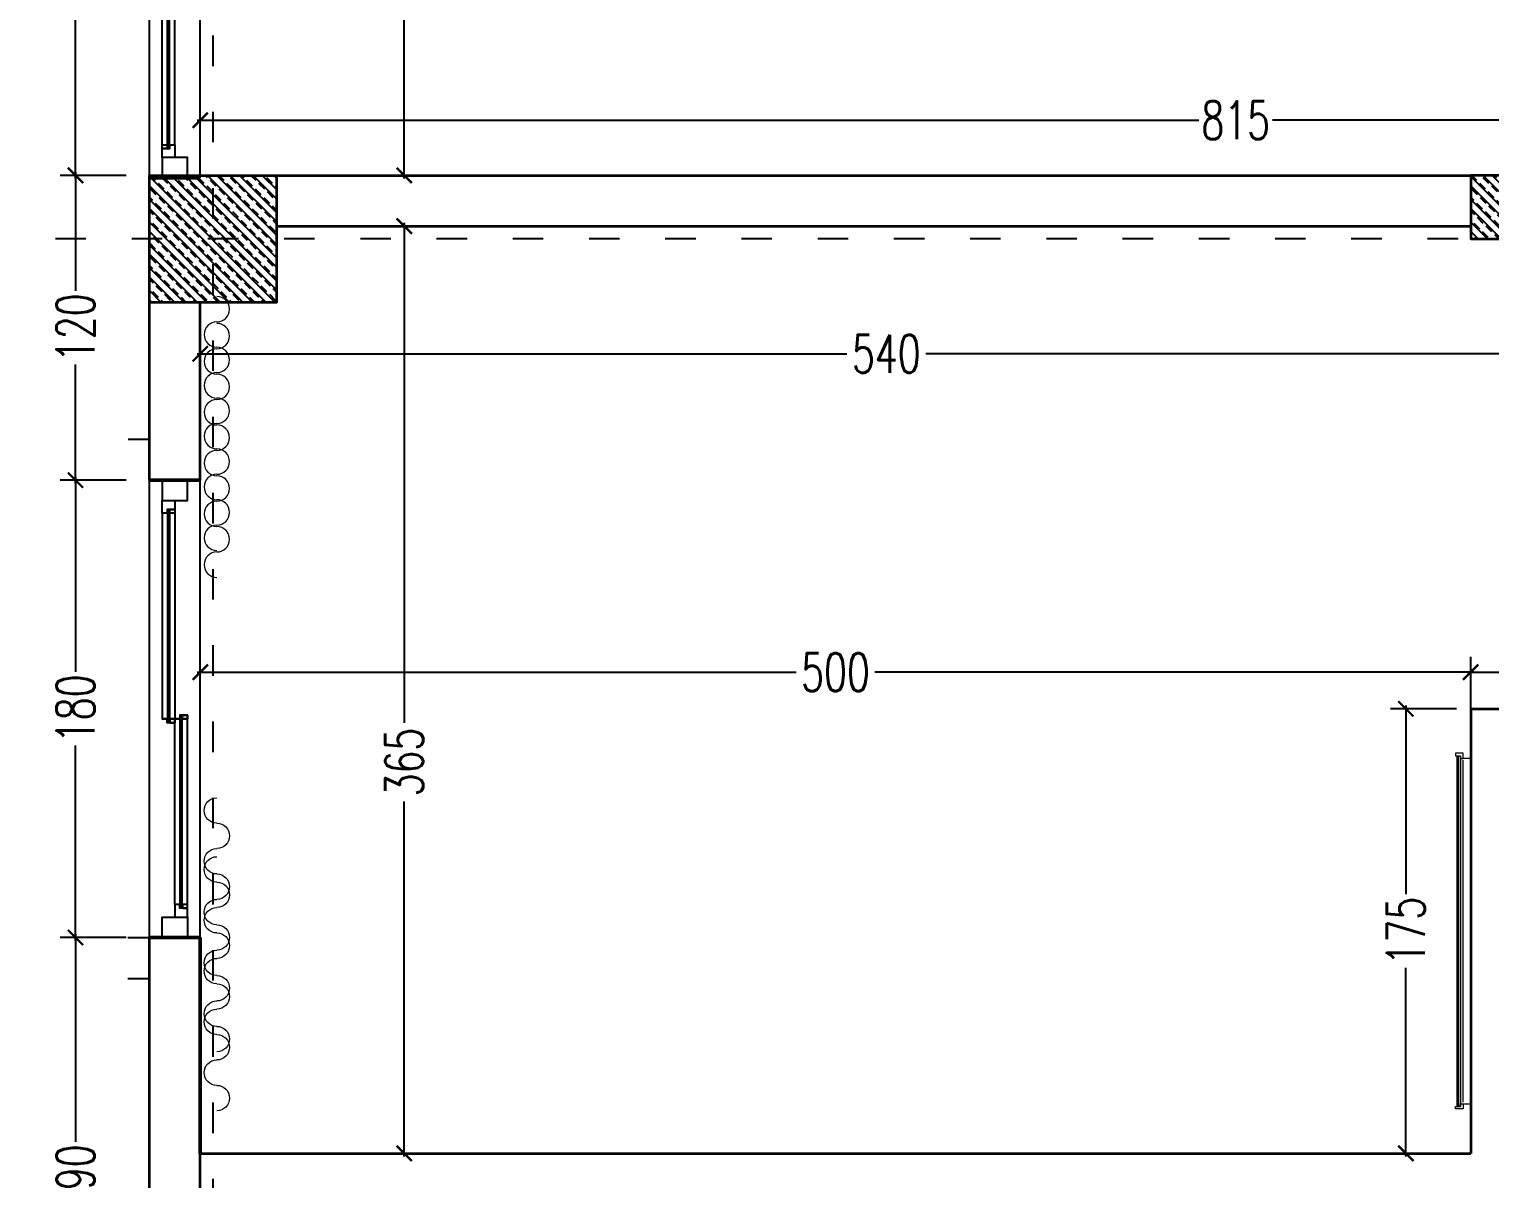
# Model space of a CAD drawing. Header units: centimetres. Extents: x -3207095 to 15275363, y -32656 to 4798027.
# Drawn here: x 690170 to 690744, y 4438324 to 4438776 of the extents above; entities that cross this region are included whole.
import ezdxf

# ---------------------------------------------------------------- set-up
doc = ezdxf.new("R2010")
doc.units = ezdxf.units.CM
doc.linetypes.add('ACAD_ISO03W100', pattern=[30, 12, -18])
doc.linetypes.add('DUZ', pattern=[500, 500])
doc.layers.get('0').update_dxf_attribs({"color": 1, "linetype": 'DUZ'})
for name, color, linetype in [('0 MC MAHAL', 94, 'Continuous'), ('AGAC', 116, 'Continuous'), ('DIM', 1, 'DUZ'), ('KOLTAR_F', 145, 'Continuous'), ('PEN', 161, 'Continuous'), ('söve', 26, 'DUZ')]:
    doc.layers.add(name, color=color, linetype=linetype)
for name, color, linetype, lineweight in [('cam', 143, 'Continuous', 20), ('DUV', 220, 'Continuous', 50), ('DUVAR', 7, 'Continuous', 35), ('FE_MOBTEF.2', 33, 'Continuous', 18), ('FE_PERDE', 205, 'Continuous', 15), ('gor25', 142, 'Continuous', 25), ('iç duvar', 7, 'Continuous', 50), ('KOLON_F', 3, 'Continuous', 35)]:
    doc.layers.add(name, color=color, linetype=linetype, lineweight=lineweight)
doc.styles.add('DIM', font='ROMANSTW.SHX', dxfattribs={"width": 0.7})
doc.dimstyles.new('1_100', dxfattribs={"dimtxt": 15, "dimasz": 6, "dimexe": 6, "dimexo": 0, "dimgap": 2, "dimtad": 0, "dimdec": 1, "dimzin": 11, "dimdsep": 46, "dimtxsty": 'DIM', "dimblk": 'ARCHTICK', "dimcen": 3, "dimdle": 1.25, "dimclrt": 2, "dimadec": 0, "dimazin": 0, "dimtfac": 1.25, "dimtdec": 1, "dimtix": 1, "dimtofl": 0, "dimtmove": 1, "dimatfit": 3, "dimldrblk": 'ARCHTICK', "dimfxl": 20, "dimfxlon": 1, "dimtolj": 1, "dimtzin": 0, "dimarcsym": 0})
pattern_1 = [(135, (5195369.399, 3778085.264), (-4.4901280605, -4.4901280605), []), (135, (5195369.399, 3778089.754), (-4.4901280605, -4.4901280605), [3.175, -1.5875])]
pattern_2 = [(135, (5195889.399, 3778085.264), (-4.4901280605, -4.4901280605), []), (135, (5195889.399, 3778089.754), (-4.4901280605, -4.4901280605), [3.175, -1.5875])]

# ---------------------------------------------------------------- blocks, each defined once
blk = doc.blocks.new('GEN_BLOCK00601')
at = {"linetype": 'Continuous', "ltscale": 50}
for centre, start, end in [((50, 50), 0, 180), ((250, 50), 0, 180), ((450, 50), 0, 180), ((650, 50), 0, 180), ((850, 50), 0, 180), ((150, 50), 180, 0), ((350, 50), 180, 0), ((550, 50), 180, 0), ((750, 50), 180, 0), ((950, 50), 180, 0)]:
    blk.add_arc(centre, 50, start, end, dxfattribs=at)
for tag in ['Sfb', 'FLOOR']:
    blk.add_attdef(tag, (0, 0), '', height=1)
blk = doc.blocks.new('rgtkjıtdkfgölv')
at = {"layer": 'FE_MOBTEF.2'}
for p, q in [((104445.9076, 48877.9319), (104445.9076, 48877.9619)), ((104447.2679, 48877.9319), (104447.2679, 48877.9619)), ((104445.9079, 48877.9319), (104445.8879, 48877.9319)), ((104445.8879, 48877.9319), (104445.8879, 48877.9019)), ((104445.8879, 48877.9019), (104445.8979, 48877.9019)), ((104445.8979, 48877.9139), (104445.8979, 48877.9219)), ((104445.8979, 48877.9219), (104447.2779, 48877.9219)), ((104445.8979, 48877.9219), (104445.9079, 48877.9219)), ((104445.8979, 48877.9019), (104445.8979, 48877.9219)), ((104445.8979, 48877.9079), (104445.8979, 48877.9139)), ((104445.8979, 48877.9139), (104447.2779, 48877.9139)), ((104447.2779, 48877.9139), (104445.8979, 48877.9139)), ((104447.2779, 48877.9079), (104445.8979, 48877.9079)), ((104445.9079, 48877.9219), (104445.9079, 48877.9319)), ((104447.2612, 48877.9319), (104445.9143, 48877.9319)), ((104447.2679, 48877.9319), (104447.2879, 48877.9319)), ((104447.2679, 48877.9219), (104447.2679, 48877.9319)), ((104447.2779, 48877.9219), (104447.2679, 48877.9219)), ((104447.2779, 48877.9019), (104447.2779, 48877.9219)), ((104447.2779, 48877.9219), (104447.2779, 48877.9139)), ((104447.2779, 48877.9139), (104447.2779, 48877.9079)), ((104447.2879, 48877.9019), (104447.2779, 48877.9019)), ((104447.2879, 48877.9319), (104447.2879, 48877.9019))]:
    blk.add_line(p, q, dxfattribs=at)
blk = doc.blocks.new('_ArchTick')
at = {"color": 0, "linetype": 'ByBlock', "const_width": 0.15}
blk.add_lwpolyline([(-0.5, -0.5), (0.5, 0.5)], dxfattribs=at)
blk = doc.blocks.new('*D4826')
at = {"layer": 'Defpoints', "color": 0, "linetype": 'Continuous', "lineweight": 5, "transparency": 16777216}
for p in [(690216.93, 4438897.76), (690187.82, 4438718.74), (690216.93, 4438718.74)]:
    blk.add_point(p, dxfattribs=at)
at = {"layer": 'DIM', "color": 0, "linetype": 'Continuous', "lineweight": -2, "transparency": 16777216}
for p, q in [((690207.82, 4438897.76), (690181.82, 4438897.76)), ((690187.82, 4438899.01), (690187.82, 4438822.5)), ((690187.82, 4438717.49), (690187.82, 4438794)), ((690207.82, 4438718.74), (690181.82, 4438718.74))]:
    blk.add_line(p, q, dxfattribs=at)
at = {"layer": 'DIM', "color": 0, "linetype": 'Continuous', "lineweight": -2, "transparency": 16777216, "xscale": 6, "yscale": 6, "zscale": 6}
for p, rotation in [((690187.82, 4438897.76), 90), ((690187.82, 4438718.74), 270)]:
    blk.add_blockref('_ArchTick', p, dxfattribs=dict(at, rotation=rotation))
at = {"layer": 'DIM', "color": 2, "linetype": 'Continuous', "lineweight": 5, "transparency": 16777216, "insert": (690187.82, 4438808.25), "char_height": 15, "attachment_point": 5, "rotation": 90, "style": 'DIM'}
blk.add_mtext('\\A1;179', dxfattribs=at)
blk = doc.blocks.new('*D4827')
at = {"layer": 'Defpoints', "color": 0, "linetype": 'Continuous', "lineweight": 5, "transparency": 16777216}
for p in [(690216.93, 4438718.74), (690187.82, 4438598.74), (690216.93, 4438598.74)]:
    blk.add_point(p, dxfattribs=at)
at = {"layer": 'DIM', "color": 0, "linetype": 'Continuous', "lineweight": -2, "transparency": 16777216}
for p, q in [((690207.82, 4438718.74), (690181.82, 4438718.74)), ((690187.82, 4438719.99), (690187.82, 4438673.24)), ((690187.82, 4438597.49), (690187.82, 4438644.24)), ((690207.82, 4438598.74), (690181.82, 4438598.74))]:
    blk.add_line(p, q, dxfattribs=at)
at = {"layer": 'DIM', "color": 0, "linetype": 'Continuous', "lineweight": -2, "transparency": 16777216, "xscale": 6, "yscale": 6, "zscale": 6}
for p, rotation in [((690187.82, 4438718.74), 90), ((690187.82, 4438598.74), 270)]:
    blk.add_blockref('_ArchTick', p, dxfattribs=dict(at, rotation=rotation))
at = {"layer": 'DIM', "color": 2, "linetype": 'Continuous', "lineweight": 5, "transparency": 16777216, "insert": (690187.82, 4438658.74), "char_height": 15, "attachment_point": 5, "rotation": 90, "style": 'DIM'}
blk.add_mtext('\\A1;120', dxfattribs=at)
blk = doc.blocks.new('*D4828')
at = {"layer": 'Defpoints', "color": 0, "linetype": 'Continuous', "lineweight": 5, "transparency": 16777216}
for p in [(690216.93, 4438598.74), (690187.82, 4438418.74), (690216.93, 4438418.74)]:
    blk.add_point(p, dxfattribs=at)
at = {"layer": 'DIM', "color": 0, "linetype": 'Continuous', "lineweight": -2, "transparency": 16777216}
for p, q in [((690207.82, 4438598.74), (690181.82, 4438598.74)), ((690187.82, 4438599.99), (690187.82, 4438523.24)), ((690187.82, 4438417.49), (690187.82, 4438494.24)), ((690207.82, 4438418.74), (690181.82, 4438418.74))]:
    blk.add_line(p, q, dxfattribs=at)
at = {"layer": 'DIM', "color": 0, "linetype": 'Continuous', "lineweight": -2, "transparency": 16777216, "xscale": 6, "yscale": 6, "zscale": 6}
for p, rotation in [((690187.82, 4438598.74), 90), ((690187.82, 4438418.74), 270)]:
    blk.add_blockref('_ArchTick', p, dxfattribs=dict(at, rotation=rotation))
at = {"layer": 'DIM', "color": 2, "linetype": 'Continuous', "lineweight": 5, "transparency": 16777216, "insert": (690187.82, 4438508.74), "char_height": 15, "attachment_point": 5, "rotation": 90, "style": 'DIM'}
blk.add_mtext('\\A1;180', dxfattribs=at)
blk = doc.blocks.new('*D4829')
at = {"layer": 'Defpoints', "color": 0, "linetype": 'Continuous', "lineweight": 5, "transparency": 16777216}
for p in [(690187.82, 4438418.74), (690216.93, 4438418.74), (690216.93, 4438228.74)]:
    blk.add_point(p, dxfattribs=at)
at = {"layer": 'DIM', "color": 0, "linetype": 'Continuous', "lineweight": -2, "transparency": 16777216}
for p, q in [((690187.82, 4438419.99), (690187.82, 4438338.24)), ((690207.82, 4438418.74), (690181.82, 4438418.74)), ((690187.82, 4438227.49), (690187.82, 4438309.24)), ((690207.82, 4438228.74), (690181.82, 4438228.74))]:
    blk.add_line(p, q, dxfattribs=at)
at = {"layer": 'DIM', "color": 0, "linetype": 'Continuous', "lineweight": -2, "transparency": 16777216, "xscale": 6, "yscale": 6, "zscale": 6}
for p, rotation in [((690187.82, 4438418.74), 90), ((690187.82, 4438228.74), 270)]:
    blk.add_blockref('_ArchTick', p, dxfattribs=dict(at, rotation=rotation))
at = {"layer": 'DIM', "color": 2, "linetype": 'Continuous', "lineweight": 5, "transparency": 16777216, "insert": (690187.82, 4438323.74), "char_height": 15, "attachment_point": 5, "rotation": 90, "style": 'DIM'}
blk.add_mtext('\\A1;190', dxfattribs=at)
blk = doc.blocks.new('*D4845')
at = {"layer": 'Defpoints', "color": 0, "linetype": 'Continuous', "lineweight": 5, "transparency": 16777216}
for p in [(690158.36, 4439758.74), (690181.82, 4439758.74), (690181.82, 4436818.74)]:
    blk.add_point(p, dxfattribs=at)
at = {"layer": 'DIM', "color": 0, "linetype": 'Continuous', "lineweight": -2, "transparency": 16777216}
for p, q in [((690178.36, 4439758.74), (690152.36, 4439758.74)), ((690158.36, 4439759.99), (690158.36, 4438309.24)), ((690158.36, 4436817.49), (690158.36, 4438268.24)), ((690178.36, 4436818.74), (690152.36, 4436818.74))]:
    blk.add_line(p, q, dxfattribs=at)
at = {"layer": 'DIM', "color": 0, "linetype": 'Continuous', "lineweight": -2, "transparency": 16777216, "xscale": 6, "yscale": 6, "zscale": 6}
for p, rotation in [((690158.36, 4439758.74), 90), ((690158.36, 4436818.74), 270)]:
    blk.add_blockref('_ArchTick', p, dxfattribs=dict(at, rotation=rotation))
at = {"layer": 'DIM', "color": 2, "linetype": 'Continuous', "lineweight": 5, "transparency": 16777216, "insert": (690158.36, 4438288.74), "char_height": 15, "attachment_point": 5, "rotation": 90, "style": 'DIM'}
blk.add_mtext('\\A1;2940', dxfattribs=at)
blk = doc.blocks.new('*D5746')
at = {"layer": 'Defpoints', "color": 0, "linetype": 'Continuous', "lineweight": 5, "transparency": 16777216}
for p in [(690323.88, 4438923.74), (690317.21, 4438718.74), (690323.88, 4438718.74)]:
    blk.add_point(p, dxfattribs=at)
at = {"layer": 'DIM', "color": 0, "linetype": 'Continuous', "lineweight": -2, "transparency": 16777216}
for p, q in [((690317.21, 4438924.99), (690317.21, 4438836.74)), ((690323.88, 4438923.74), (690311.21, 4438923.74)), ((690317.21, 4438717.49), (690317.21, 4438805.74)), ((690323.88, 4438718.74), (690311.21, 4438718.74))]:
    blk.add_line(p, q, dxfattribs=at)
at = {"layer": 'DIM', "color": 0, "linetype": 'Continuous', "lineweight": -2, "transparency": 16777216, "xscale": 6, "yscale": 6, "zscale": 6}
for p, rotation in [((690317.21, 4438923.74), 90), ((690317.21, 4438718.74), 270)]:
    blk.add_blockref('_ArchTick', p, dxfattribs=dict(at, rotation=rotation))
at = {"layer": 'DIM', "color": 2, "linetype": 'Continuous', "lineweight": 5, "transparency": 16777216, "insert": (690317.21, 4438821.24), "char_height": 15, "attachment_point": 5, "rotation": 90, "style": 'DIM'}
blk.add_mtext('\\A1;205', dxfattribs=at)
blk = doc.blocks.new('*D5747')
at = {"layer": 'Defpoints', "color": 0, "linetype": 'Continuous', "lineweight": 5, "transparency": 16777216}
for p in [(690266.93, 4438698.74), (690266.93, 4438333.74), (690317.21, 4438333.74)]:
    blk.add_point(p, dxfattribs=at)
at = {"layer": 'DIM', "color": 0, "linetype": 'Continuous', "lineweight": -2, "transparency": 16777216}
for p, q in [((690297.21, 4438698.74), (690323.21, 4438698.74)), ((690317.21, 4438699.99), (690317.21, 4438503.27)), ((690317.21, 4438332.49), (690317.21, 4438472.27)), ((690297.21, 4438333.74), (690323.21, 4438333.74))]:
    blk.add_line(p, q, dxfattribs=at)
at = {"layer": 'DIM', "color": 0, "linetype": 'Continuous', "lineweight": -2, "transparency": 16777216, "xscale": 6, "yscale": 6, "zscale": 6}
for p, rotation in [((690317.21, 4438698.74), 90), ((690317.21, 4438333.74), 270)]:
    blk.add_blockref('_ArchTick', p, dxfattribs=dict(at, rotation=rotation))
at = {"layer": 'DIM', "color": 2, "linetype": 'Continuous', "lineweight": 5, "transparency": 16777216, "insert": (690317.21, 4438487.77), "char_height": 15, "attachment_point": 5, "rotation": 90, "style": 'DIM'}
blk.add_mtext('\\A1;365', dxfattribs=at)
blk = doc.blocks.new('*D5782')
at = {"layer": 'Defpoints', "color": 0, "linetype": 'Continuous', "lineweight": 5, "transparency": 16777216}
for p in [(691051.93, 4438740.44), (690236.93, 4438718.74), (691051.93, 4438718.74)]:
    blk.add_point(p, dxfattribs=at)
at = {"layer": 'DIM', "color": 0, "linetype": 'Continuous', "lineweight": -2, "transparency": 16777216}
for p, q in [((690236.93, 4438720.44), (690236.93, 4438746.44)), ((691051.93, 4438720.44), (691051.93, 4438746.44)), ((690235.68, 4438740.44), (690629.93, 4438740.44)), ((691053.18, 4438740.44), (690658.93, 4438740.44))]:
    blk.add_line(p, q, dxfattribs=at)
at = {"layer": 'DIM', "color": 0, "linetype": 'Continuous', "lineweight": -2, "transparency": 16777216, "xscale": 6, "yscale": 6, "zscale": 6, "rotation": 180}
blk.add_blockref('_ArchTick', (690236.93, 4438740.44), dxfattribs=at)
at = {"layer": 'DIM', "color": 0, "linetype": 'Continuous', "lineweight": -2, "transparency": 16777216, "xscale": 6, "yscale": 6, "zscale": 6}
blk.add_blockref('_ArchTick', (691051.93, 4438740.44), dxfattribs=at)
at = {"layer": 'DIM', "color": 2, "linetype": 'Continuous', "lineweight": 5, "transparency": 16777216, "insert": (690644.43, 4438740.44), "char_height": 15, "attachment_point": 5, "style": 'DIM'}
blk.add_mtext('\\A1;815', dxfattribs=at)
blk = doc.blocks.new('*D4877')
at = {"layer": 'Defpoints', "color": 0, "linetype": 'Continuous', "lineweight": 5, "transparency": 16777216}
for p in [(690776.93, 4438649.74), (690236.93, 4438648.52), (690236.93, 4438647.43)]:
    blk.add_point(p, dxfattribs=at)
at = {"layer": 'DIM', "color": 0, "linetype": 'Continuous', "lineweight": -2, "transparency": 16777216}
for p, q in [((690236.93, 4438647.43), (690236.93, 4438654.52)), ((690776.93, 4438649.74), (690776.93, 4438642.52)), ((690235.68, 4438648.52), (690491.43, 4438648.52)), ((690778.18, 4438648.52), (690522.43, 4438648.52))]:
    blk.add_line(p, q, dxfattribs=at)
at = {"layer": 'DIM', "color": 0, "linetype": 'Continuous', "lineweight": -2, "transparency": 16777216, "xscale": 6, "yscale": 6, "zscale": 6, "rotation": 180}
blk.add_blockref('_ArchTick', (690236.93, 4438648.52), dxfattribs=at)
at = {"layer": 'DIM', "color": 0, "linetype": 'Continuous', "lineweight": -2, "transparency": 16777216, "xscale": 6, "yscale": 6, "zscale": 6}
blk.add_blockref('_ArchTick', (690776.93, 4438648.52), dxfattribs=at)
at = {"layer": 'DIM', "color": 2, "linetype": 'Continuous', "lineweight": 5, "transparency": 16777216, "insert": (690506.93, 4438648.52), "char_height": 15, "attachment_point": 5, "style": 'DIM'}
blk.add_mtext('\\A1;540', dxfattribs=at)
blk = doc.blocks.new('*D4881')
at = {"layer": 'Defpoints', "color": 0, "linetype": 'Continuous', "lineweight": 5, "transparency": 16777216}
for p in [(690736.93, 4438508.74), (690711.37, 4438333.74), (690730.37, 4438333.74)]:
    blk.add_point(p, dxfattribs=at)
at = {"layer": 'DIM', "color": 0, "linetype": 'Continuous', "lineweight": -2, "transparency": 16777216}
for p, q in [((690731.37, 4438508.74), (690705.37, 4438508.74)), ((690711.37, 4438509.99), (690711.37, 4438435.74)), ((690711.37, 4438332.49), (690711.37, 4438406.74)), ((690730.37, 4438333.74), (690705.37, 4438333.74))]:
    blk.add_line(p, q, dxfattribs=at)
at = {"layer": 'DIM', "color": 0, "linetype": 'Continuous', "lineweight": -2, "transparency": 16777216, "xscale": 6, "yscale": 6, "zscale": 6}
for p, rotation in [((690711.37, 4438508.74), 90), ((690711.37, 4438333.74), 270)]:
    blk.add_blockref('_ArchTick', p, dxfattribs=dict(at, rotation=rotation))
at = {"layer": 'DIM', "color": 2, "linetype": 'Continuous', "lineweight": 5, "transparency": 16777216, "insert": (690711.37, 4438421.24), "char_height": 15, "attachment_point": 5, "rotation": 90, "style": 'DIM'}
blk.add_mtext('\\A1;175', dxfattribs=at)
blk = doc.blocks.new('*D4591')
at = {"layer": 'Defpoints', "color": 0, "linetype": 'Continuous', "lineweight": 5, "transparency": 16777216}
for p in [(690736.93, 4438523.16), (690736.93, 4438506.74), (690864.93, 4438506.74)]:
    blk.add_point(p, dxfattribs=at)
at = {"layer": 'DIM', "color": 0, "linetype": 'Continuous', "lineweight": -2, "transparency": 16777216}
for p, q in [((690736.93, 4438506.74), (690736.93, 4438529.16)), ((690864.93, 4438506.74), (690864.93, 4438529.16)), ((690735.68, 4438523.16), (690765.34, 4438523.16)), ((690866.18, 4438523.16), (690794.34, 4438523.16))]:
    blk.add_line(p, q, dxfattribs=at)
at = {"layer": 'DIM', "color": 0, "linetype": 'Continuous', "lineweight": -2, "transparency": 16777216, "xscale": 6, "yscale": 6, "zscale": 6, "rotation": 180}
blk.add_blockref('_ArchTick', (690736.93, 4438523.16), dxfattribs=at)
at = {"layer": 'DIM', "color": 0, "linetype": 'Continuous', "lineweight": -2, "transparency": 16777216, "xscale": 6, "yscale": 6, "zscale": 6}
blk.add_blockref('_ArchTick', (690864.93, 4438523.16), dxfattribs=at)
at = {"layer": 'DIM', "color": 2, "linetype": 'Continuous', "lineweight": 5, "transparency": 16777216, "insert": (690779.84, 4438523.16), "char_height": 15, "attachment_point": 5, "style": 'DIM'}
blk.add_mtext('\\A1;128', dxfattribs=at)
blk = doc.blocks.new('*D4592')
at = {"layer": 'Defpoints', "color": 0, "linetype": 'Continuous', "lineweight": 5, "transparency": 16777216}
for p in [(690236.93, 4438523.16), (690236.93, 4438508.74), (690736.93, 4438508.74)]:
    blk.add_point(p, dxfattribs=at)
at = {"layer": 'DIM', "color": 0, "linetype": 'Continuous', "lineweight": -2, "transparency": 16777216}
for p, q in [((690236.93, 4438508.74), (690236.93, 4438529.16)), ((690736.93, 4438508.74), (690736.93, 4438529.16)), ((690235.68, 4438523.16), (690471.43, 4438523.16)), ((690738.18, 4438523.16), (690502.43, 4438523.16))]:
    blk.add_line(p, q, dxfattribs=at)
at = {"layer": 'DIM', "color": 0, "linetype": 'Continuous', "lineweight": -2, "transparency": 16777216, "xscale": 6, "yscale": 6, "zscale": 6, "rotation": 180}
blk.add_blockref('_ArchTick', (690236.93, 4438523.16), dxfattribs=at)
at = {"layer": 'DIM', "color": 0, "linetype": 'Continuous', "lineweight": -2, "transparency": 16777216, "xscale": 6, "yscale": 6, "zscale": 6}
blk.add_blockref('_ArchTick', (690736.93, 4438523.16), dxfattribs=at)
at = {"layer": 'DIM', "color": 2, "linetype": 'Continuous', "lineweight": 5, "transparency": 16777216, "insert": (690486.93, 4438523.16), "char_height": 15, "attachment_point": 5, "style": 'DIM'}
blk.add_mtext('\\A1;500', dxfattribs=at)
blk = doc.blocks.new('*D5819')
at = {"layer": 'Defpoints', "color": 0, "linetype": 'Continuous', "lineweight": 5, "transparency": 16777216}
for p in [(691256.93, 4438668.74), (0, 4437978.74), (691238.54, 4437978.74)]:
    blk.add_point(p, dxfattribs=at)
at = {"layer": 'DIM', "color": 0, "linetype": 'Continuous', "lineweight": -2, "transparency": 16777216}
for p, q in [((691256.93, 4438668.74), (691232.54, 4438668.74)), ((691238.54, 4438669.99), (691238.54, 4438339.24)), ((691238.54, 4437977.49), (691238.54, 4438308.24)), ((691218.54, 4437978.74), (691244.54, 4437978.74))]:
    blk.add_line(p, q, dxfattribs=at)
at = {"layer": 'DIM', "color": 0, "linetype": 'Continuous', "lineweight": -2, "transparency": 16777216, "xscale": 6, "yscale": 6, "zscale": 6}
for p, rotation in [((691238.54, 4438668.74), 90), ((691238.54, 4437978.74), 270)]:
    blk.add_blockref('_ArchTick', p, dxfattribs=dict(at, rotation=rotation))
at = {"layer": 'DIM', "color": 2, "linetype": 'Continuous', "lineweight": 5, "transparency": 16777216, "insert": (691238.54, 4438323.74), "char_height": 15, "attachment_point": 5, "rotation": 90, "style": 'DIM'}
blk.add_mtext('\\A1;690', dxfattribs=at)

msp = doc.modelspace()

# ---------------------------------------------------------------- hatches: boundary and pattern name
at = {"layer": 'KOLTAR_F'}
h = msp.add_hatch(dxfattribs=at)
h.set_pattern_fill('ANSI33', color=256, angle=90, style=0)
h.set_pattern_definition([(135, (5194629.399, 3778085.264), (-4.4901280605, -4.4901280605), []), (135, (5194629.399, 3778089.754), (-4.4901280605, -4.4901280605), [3.175, -1.5875])])
h.paths.add_polyline_path([(690216.93, 4438668.74), (690216.93, 4438718.74), (690266.93, 4438718.74), (690266.93, 4438668.74)])
h = msp.add_hatch(dxfattribs=at)
h.set_pattern_fill('ANSI33', color=256, angle=90, style=0)
h.set_pattern_definition(pattern_1)
h.paths.add_polyline_path([(690216.93, 4438668.74), (690216.93, 4438718.74), (690266.93, 4438718.74), (690266.93, 4438668.74)])
h = msp.add_hatch(dxfattribs=at)
h.set_pattern_fill('ANSI33', color=256, angle=90, style=0)
h.set_pattern_definition(pattern_1)
h.paths.add_polyline_path([(690216.93, 4438668.74), (690216.93, 4438718.74), (690266.93, 4438718.74), (690266.93, 4438668.74)])
h = msp.add_hatch(dxfattribs=at)
h.set_pattern_fill('ANSI33', color=256, angle=90, style=0)
h.set_pattern_definition([(135, (5195149.399, 3778085.264), (-4.4901280605, -4.4901280605), []), (135, (5195149.399, 3778089.754), (-4.4901280605, -4.4901280605), [3.175, -1.5875])])
h.paths.add_polyline_path([(690736.93, 4438718.74), (691006.93, 4438718.74), (691006.93, 4438693.74), (690736.93, 4438693.74)])
h = msp.add_hatch(dxfattribs=at)
h.set_pattern_fill('ANSI33', color=256, angle=90, style=0)
h.set_pattern_definition(pattern_2)
h.paths.add_polyline_path([(690736.93, 4438718.74), (691006.93, 4438718.74), (691006.93, 4438693.74), (690736.93, 4438693.74)])
h = msp.add_hatch(dxfattribs=at)
h.set_pattern_fill('ANSI33', color=256, angle=90, style=0)
h.set_pattern_definition(pattern_2)
h.paths.add_polyline_path([(690736.93, 4438718.74), (691006.93, 4438718.74), (691006.93, 4438693.74), (690736.93, 4438693.74)])

# ---------------------------------------------------------------- linework, layer by layer
at = {"color": 232, "linetype": 'ACAD_ISO03W100'}
for p, q in [((690241.93, 4439853.74), (690241.93, 4436723.74)), ((694061.93, 4438693.74), (690121.93, 4438693.74))]:
    msp.add_line(p, q, dxfattribs=at)
at = {"layer": 'AGAC'}
for p, q in [((690216.93, 4438718.74), (690216.93, 4438897.76)), ((690236.93, 4438717.76), (690236.93, 4438897.76)), ((690216.93, 4438418.74), (690216.93, 4438598.74)), ((690216.93, 4438418.74), (690216.93, 4438598.74)), ((690216.93, 4438418.74), (690216.93, 4438598.74)), ((690236.93, 4438418.74), (690236.93, 4438598.74)), ((690236.93, 4438418.74), (690236.93, 4438598.74)), ((690236.93, 4438418.74), (690236.93, 4438598.74))]:
    msp.add_line(p, q, dxfattribs=at)
at = {"layer": 'cam'}
for p, q in [((690223.93, 4438729.26), (690223.93, 4438805.26)), ((690224.43, 4438729.26), (690224.43, 4438805.26)), ((690224.93, 4438729.26), (690224.93, 4438805.26)), ((690223.93, 4438587.24), (690223.93, 4438503.24)), ((690223.93, 4438587.24), (690223.93, 4438503.24)), ((690223.93, 4438587.24), (690223.93, 4438503.24)), ((690224.43, 4438587.24), (690224.43, 4438503.24)), ((690224.43, 4438587.24), (690224.43, 4438503.24)), ((690224.43, 4438587.24), (690224.43, 4438503.24)), ((690224.93, 4438587.24), (690224.93, 4438503.24)), ((690224.93, 4438587.24), (690224.93, 4438503.24)), ((690224.93, 4438587.24), (690224.93, 4438503.24)), ((690228.93, 4438430.24), (690228.93, 4438506.24)), ((690228.93, 4438430.24), (690228.93, 4438506.24)), ((690228.93, 4438430.24), (690228.93, 4438506.24)), ((690229.43, 4438430.24), (690229.43, 4438506.24)), ((690229.43, 4438430.24), (690229.43, 4438506.24)), ((690229.43, 4438430.24), (690229.43, 4438506.24)), ((690229.93, 4438430.24), (690229.93, 4438506.24)), ((690229.93, 4438430.24), (690229.93, 4438506.24)), ((690229.93, 4438430.24), (690229.93, 4438506.24))]:
    msp.add_line(p, q, dxfattribs=at)
at = {"layer": 'DUV'}
for p, q in [((690216.93, 4438717.76), (690236.93, 4438717.76)), ((690236.93, 4438598.74), (690216.93, 4438598.74)), ((690236.93, 4438598.74), (690216.93, 4438598.74)), ((690236.93, 4438598.74), (690216.93, 4438598.74)), ((690236.93, 4438598.74), (690216.93, 4438598.74)), ((690236.93, 4438598.74), (690216.93, 4438598.74)), ((690236.93, 4438418.74), (690216.93, 4438418.74)), ((690236.93, 4438418.74), (690216.93, 4438418.74)), ((690236.93, 4438418.74), (690216.93, 4438418.74)), ((690236.93, 4438418.74), (690216.93, 4438418.74)), ((690236.93, 4438418.74), (690216.93, 4438418.74)), ((690236.93, 4438418.74), (690236.93, 4438333.74))]:
    msp.add_line(p, q, dxfattribs=at)
at = {"layer": 'DUVAR'}
for p, q in [((690266.93, 4438718.74), (690736.93, 4438718.74)), ((690266.93, 4438718.74), (690736.93, 4438718.74)), ((690266.93, 4438718.74), (690736.93, 4438718.74)), ((690216.93, 4438717.76), (690236.93, 4438717.76)), ((690266.93, 4438698.74), (690736.93, 4438698.74)), ((690266.93, 4438698.74), (690736.93, 4438698.74)), ((690266.93, 4438698.74), (690736.93, 4438698.74)), ((690216.93, 4438598.74), (690216.93, 4438668.74)), ((690236.93, 4438598.74), (690236.93, 4438668.74)), ((690236.93, 4438598.74), (690216.93, 4438598.74)), ((690236.93, 4438598.74), (690216.93, 4438598.74)), ((690236.93, 4438598.74), (690216.93, 4438598.74)), ((690736.93, 4438508.74), (690736.93, 4438333.74)), ((690736.93, 4438508.74), (690864.93, 4438508.74)), ((690236.93, 4438418.74), (690216.93, 4438418.74)), ((690216.93, 4438228.74), (690216.93, 4438418.74)), ((690236.93, 4438418.74), (690216.93, 4438418.74)), ((690236.93, 4438418.74), (690216.93, 4438418.74)), ((690236.93, 4438228.74), (690236.93, 4438418.74)), ((690236.93, 4438333.74), (690236.93, 4438418.74)), ((690236.93, 4438333.74), (690736.93, 4438333.74))]:
    msp.add_line(p, q, dxfattribs=at)
at = {"layer": 'gor25'}
for p, q in [((690221.93, 4438730.76), (690221.93, 4438803.76)), ((690226.93, 4438730.76), (690226.93, 4438803.76)), ((690221.93, 4438585.74), (690221.93, 4438504.74)), ((690221.93, 4438585.74), (690221.93, 4438504.74)), ((690221.93, 4438585.74), (690221.93, 4438504.74)), ((690226.93, 4438585.74), (690226.93, 4438504.74)), ((690226.93, 4438585.74), (690226.93, 4438504.74)), ((690226.93, 4438585.74), (690226.93, 4438504.74)), ((690226.93, 4438431.74), (690226.93, 4438504.74)), ((690226.93, 4438431.74), (690226.93, 4438504.74)), ((690226.93, 4438431.74), (690226.93, 4438504.74)), ((690231.93, 4438431.74), (690231.93, 4438504.74)), ((690231.93, 4438431.74), (690231.93, 4438504.74)), ((690231.93, 4438431.74), (690231.93, 4438504.74))]:
    msp.add_line(p, q, dxfattribs=at)
at = {"layer": 'iç duvar', "color": 7, "lineweight": 18}
for p, q in [((690216.93, 4438598.74), (690216.93, 4438668.74)), ((690236.93, 4438598.74), (690236.93, 4438668.74)), ((690236.93, 4438598.74), (690236.93, 4438668.74)), ((690216.93, 4438228.74), (690216.93, 4438418.74)), ((690216.93, 4438228.74), (690216.93, 4438418.74)), ((690236.93, 4438228.74), (690236.93, 4438418.74))]:
    msp.add_line(p, q, dxfattribs=at)
at = {"layer": 'KOLON_F'}
for points in [[(690216.93, 4438668.74), (690216.93, 4438718.74), (690266.93, 4438718.74), (690266.93, 4438668.74)], [(690216.93, 4438668.74), (690216.93, 4438718.74), (690266.93, 4438718.74), (690266.93, 4438668.74)], [(690216.93, 4438668.74), (690216.93, 4438718.74), (690266.93, 4438718.74), (690266.93, 4438668.74)], [(691006.93, 4438718.74), (690736.93, 4438718.74), (690736.93, 4438693.74), (691006.93, 4438693.74)], [(691006.93, 4438718.74), (690736.93, 4438718.74), (690736.93, 4438693.74), (691006.93, 4438693.74)], [(691006.93, 4438718.74), (690736.93, 4438718.74), (690736.93, 4438693.74), (691006.93, 4438693.74)]]:
    msp.add_lwpolyline(points, close=True, dxfattribs=at)
at = {"layer": 'PEN'}
for points in [[(690226.93, 4438725.76), (690226.93, 4438725.76), (690221.93, 4438725.76), (690221.93, 4438729.26), (690223.93, 4438729.26), (690224.93, 4438729.26), (690224.93, 4438730.76), (690226.93, 4438730.76), (690226.93, 4438725.76)], [(690221.93, 4438729.26), (690221.93, 4438730.76), (690223.93, 4438730.76), (690223.93, 4438729.26)], [(690226.93, 4438725.76), (690226.93, 4438725.76), (690221.93, 4438725.76), (690221.93, 4438729.26), (690223.93, 4438729.26), (690224.93, 4438729.26), (690224.93, 4438730.76), (690226.93, 4438730.76), (690226.93, 4438725.76)], [(690221.93, 4438729.26), (690221.93, 4438730.76), (690223.93, 4438730.76), (690223.93, 4438729.26)], [(690226.93, 4438725.76), (690226.93, 4438725.76), (690221.93, 4438725.76), (690221.93, 4438729.26), (690223.93, 4438729.26), (690224.93, 4438729.26), (690224.93, 4438730.76), (690226.93, 4438730.76), (690226.93, 4438725.76)], [(690221.93, 4438729.26), (690221.93, 4438730.76), (690223.93, 4438730.76), (690223.93, 4438729.26)], [(690231.93, 4438725.76), (690231.93, 4438725.76), (690221.93, 4438725.76), (690221.93, 4438718.74), (690221.93, 4438718.74), (690231.93, 4438718.74), (690231.93, 4438718.74), (690231.93, 4438718.74), (690231.93, 4438725.76)], [(690231.93, 4438725.76), (690231.93, 4438725.76), (690221.93, 4438725.76), (690221.93, 4438718.74), (690221.93, 4438718.74), (690231.93, 4438718.74), (690231.93, 4438718.74), (690231.93, 4438718.74), (690231.93, 4438725.76)], [(690231.93, 4438725.76), (690231.93, 4438725.76), (690221.93, 4438725.76), (690221.93, 4438717.76), (690221.93, 4438717.76), (690231.93, 4438717.76), (690231.93, 4438717.76), (690231.93, 4438717.76), (690231.93, 4438725.76)], [(690221.93, 4438590.74), (690221.93, 4438590.74), (690231.93, 4438590.74), (690231.93, 4438598.74), (690231.93, 4438598.74), (690221.93, 4438598.74), (690221.93, 4438598.74), (690221.93, 4438598.74), (690221.93, 4438590.74)], [(690221.93, 4438590.74), (690221.93, 4438590.74), (690231.93, 4438590.74), (690231.93, 4438598.74), (690231.93, 4438598.74), (690221.93, 4438598.74), (690221.93, 4438598.74), (690221.93, 4438598.74), (690221.93, 4438590.74)], [(690221.93, 4438590.74), (690221.93, 4438590.74), (690231.93, 4438590.74), (690231.93, 4438598.74), (690231.93, 4438598.74), (690221.93, 4438598.74), (690221.93, 4438598.74), (690221.93, 4438598.74), (690221.93, 4438590.74)], [(690221.93, 4438590.74), (690221.93, 4438590.74), (690226.93, 4438590.74), (690226.93, 4438587.24), (690224.93, 4438587.24), (690223.93, 4438587.24), (690223.93, 4438585.74), (690221.93, 4438585.74), (690221.93, 4438590.74)], [(690221.93, 4438590.74), (690221.93, 4438590.74), (690226.93, 4438590.74), (690226.93, 4438587.24), (690224.93, 4438587.24), (690223.93, 4438587.24), (690223.93, 4438585.74), (690221.93, 4438585.74), (690221.93, 4438590.74)], [(690221.93, 4438590.74), (690221.93, 4438590.74), (690226.93, 4438590.74), (690226.93, 4438587.24), (690224.93, 4438587.24), (690223.93, 4438587.24), (690223.93, 4438585.74), (690221.93, 4438585.74), (690221.93, 4438590.74)], [(690226.93, 4438587.24), (690226.93, 4438585.74), (690224.93, 4438585.74), (690224.93, 4438587.24)], [(690226.93, 4438587.24), (690226.93, 4438585.74), (690224.93, 4438585.74), (690224.93, 4438587.24)], [(690226.93, 4438587.24), (690226.93, 4438585.74), (690224.93, 4438585.74), (690224.93, 4438587.24)], [(690226.93, 4438504.74), (690226.93, 4438504.74), (690231.93, 4438504.74), (690231.93, 4438506.24), (690229.93, 4438506.24), (690228.93, 4438506.24), (690228.93, 4438504.74), (690226.93, 4438504.74), (690226.93, 4438504.74)], [(690226.93, 4438504.74), (690226.93, 4438504.74), (690231.93, 4438504.74), (690231.93, 4438506.24), (690229.93, 4438506.24), (690228.93, 4438506.24), (690228.93, 4438504.74), (690226.93, 4438504.74), (690226.93, 4438504.74)], [(690226.93, 4438504.74), (690226.93, 4438504.74), (690231.93, 4438504.74), (690231.93, 4438506.24), (690229.93, 4438506.24), (690228.93, 4438506.24), (690228.93, 4438504.74), (690226.93, 4438504.74), (690226.93, 4438504.74)], [(690231.93, 4438506.24), (690231.93, 4438504.74), (690229.93, 4438504.74), (690229.93, 4438506.24)], [(690231.93, 4438506.24), (690231.93, 4438504.74), (690229.93, 4438504.74), (690229.93, 4438506.24)], [(690231.93, 4438506.24), (690231.93, 4438504.74), (690229.93, 4438504.74), (690229.93, 4438506.24)], [(690221.93, 4438504.74), (690221.93, 4438504.74), (690226.93, 4438504.74), (690226.93, 4438503.24), (690224.93, 4438503.24), (690223.93, 4438503.24), (690223.93, 4438504.74), (690221.93, 4438504.74), (690221.93, 4438504.74)], [(690221.93, 4438504.74), (690221.93, 4438504.74), (690226.93, 4438504.74), (690226.93, 4438503.24), (690224.93, 4438503.24), (690223.93, 4438503.24), (690223.93, 4438504.74), (690221.93, 4438504.74), (690221.93, 4438504.74)], [(690221.93, 4438504.74), (690221.93, 4438504.74), (690226.93, 4438504.74), (690226.93, 4438503.24), (690224.93, 4438503.24), (690223.93, 4438503.24), (690223.93, 4438504.74), (690221.93, 4438504.74), (690221.93, 4438504.74)], [(690226.93, 4438503.24), (690226.93, 4438504.74), (690224.93, 4438504.74), (690224.93, 4438503.24)], [(690226.93, 4438503.24), (690226.93, 4438504.74), (690224.93, 4438504.74), (690224.93, 4438503.24)], [(690226.93, 4438503.24), (690226.93, 4438504.74), (690224.93, 4438504.74), (690224.93, 4438503.24)], [(690226.93, 4438426.74), (690226.93, 4438426.74), (690231.93, 4438426.74), (690231.93, 4438430.24), (690229.93, 4438430.24), (690228.93, 4438430.24), (690228.93, 4438431.74), (690226.93, 4438431.74), (690226.93, 4438426.74)], [(690226.93, 4438426.74), (690226.93, 4438426.74), (690231.93, 4438426.74), (690231.93, 4438430.24), (690229.93, 4438430.24), (690228.93, 4438430.24), (690228.93, 4438431.74), (690226.93, 4438431.74), (690226.93, 4438426.74)], [(690226.93, 4438426.74), (690226.93, 4438426.74), (690231.93, 4438426.74), (690231.93, 4438430.24), (690229.93, 4438430.24), (690228.93, 4438430.24), (690228.93, 4438431.74), (690226.93, 4438431.74), (690226.93, 4438426.74)], [(690231.93, 4438430.24), (690231.93, 4438431.74), (690229.93, 4438431.74), (690229.93, 4438430.24)], [(690231.93, 4438430.24), (690231.93, 4438431.74), (690229.93, 4438431.74), (690229.93, 4438430.24)], [(690231.93, 4438430.24), (690231.93, 4438431.74), (690229.93, 4438431.74), (690229.93, 4438430.24)], [(690221.93, 4438426.74), (690221.93, 4438426.74), (690231.93, 4438426.74), (690231.93, 4438418.74), (690231.93, 4438418.74), (690221.93, 4438418.74), (690221.93, 4438418.74), (690221.93, 4438418.74), (690221.93, 4438426.74)], [(690221.93, 4438426.74), (690221.93, 4438426.74), (690231.93, 4438426.74), (690231.93, 4438418.74), (690231.93, 4438418.74), (690221.93, 4438418.74), (690221.93, 4438418.74), (690221.93, 4438418.74), (690221.93, 4438426.74)], [(690221.93, 4438426.74), (690221.93, 4438426.74), (690231.93, 4438426.74), (690231.93, 4438418.74), (690231.93, 4438418.74), (690221.93, 4438418.74), (690221.93, 4438418.74), (690221.93, 4438418.74), (690221.93, 4438426.74)]]:
    msp.add_lwpolyline(points, close=True, dxfattribs=at)
at = {"layer": 'söve'}
for p, q in [((690208.56, 4438614.87), (690216.93, 4438614.87)), ((690208.56, 4438614.87), (690216.93, 4438614.87)), ((690208.35, 4438418.74), (690216.93, 4438418.74)), ((690208.35, 4438418.74), (690216.93, 4438418.74)), ((690208.35, 4438402.61), (690216.93, 4438402.61)), ((690208.35, 4438402.61), (690216.93, 4438402.61))]:
    msp.add_line(p, q, dxfattribs=at)

# ---------------------------------------------------------------- block references
at = {"layer": '0 MC MAHAL', "xscale": 99.999999999621, "yscale": 99.999999999621, "zscale": 99.999999999621, "rotation": 270}
msp.add_blockref('rgtkjıtdkfgölv', (-4197059.26, 14883080.02), dxfattribs=at)
at = {"layer": 'FE_PERDE', "extrusion": (0, 0, -1), "yscale": 0.100000202655411, "zscale": -0.100000202655411}
for p, xscale, rotation in [((-690238.43, 4438671.07), -0.100000202655411, 90), ((-690238.43, 4438671.07), -0.100000202655411, 90), ((-690238.43, 4438350.52), 0.100000202655411, 90.00000000000001)]:
    msp.add_blockref('GEN_BLOCK00601', p, dxfattribs=dict(at, xscale=xscale, rotation=rotation))
at = {"layer": 'FE_PERDE', "yscale": 0.100000202655411, "zscale": 0.100000202655411, "rotation": 270}
for p, xscale in [((690238.43, 4438660.48), 0.100000202655411), ((690238.43, 4438373.74), -0.100000202655411), ((690238.43, 4438373.74), -0.100000202655411)]:
    msp.add_blockref('GEN_BLOCK00601', p, dxfattribs=dict(at, xscale=xscale))

# ---------------------------------------------------------------- dimensions: what is measured, and where the dimension line sits
at = {"layer": 'DIM', "linetype": 'Continuous', "lineweight": 5}
for base, p1, p2, picture, middle in [((690158.36, 4439758.74), (690181.82, 4436818.74), (690181.82, 4439758.74), '*D4845', (690158.36, 4438288.74)), ((690317.21, 4438718.74), (690323.88, 4438923.74), (690323.88, 4438718.74), '*D5746', (690317.21, 4438821.24)), ((690187.82, 4438718.74), (690216.93, 4438897.76), (690216.93, 4438718.74), '*D4826', (690187.82, 4438808.25)), ((690187.82, 4438598.74), (690216.93, 4438718.74), (690216.93, 4438598.74), '*D4827', (690187.82, 4438658.74)), ((691238.54, 4437978.74), (691256.93, 4438668.74), (0, 4437978.74), '*D5819', (691238.54, 4438323.74)), ((690187.82, 4438418.74), (690216.93, 4438598.74), (690216.93, 4438418.74), '*D4828', (690187.82, 4438508.74)), ((690711.37, 4438333.74), (690736.93, 4438508.74), (690730.37, 4438333.74), '*D4881', (690711.37, 4438421.24)), ((690187.82, 4438418.74), (690216.93, 4438228.74), (690216.93, 4438418.74), '*D4829', (690187.82, 4438323.74))]:
    dim = msp.add_linear_dim(base=base, p1=p1, p2=p2, angle=90, dimstyle='1_100', dxfattribs=at)
    dim.commit()
    dim.dimension.update_dxf_attribs({"geometry": picture, "text_midpoint": middle})
for base, p1, p2, picture, middle in [((691051.93, 4438740.44), (690236.93, 4438718.74), (691051.93, 4438718.74), '*D5782', (690644.43, 4438740.44)), ((690236.93, 4438648.52), (690776.93, 4438649.74), (690236.93, 4438647.43), '*D4877', (690506.93, 4438648.52)), ((690236.93, 4438523.16), (690736.93, 4438508.74), (690236.93, 4438508.74), '*D4592', (690486.93, 4438523.16))]:
    dim = msp.add_linear_dim(base=base, p1=p1, p2=p2, dimstyle='1_100', dxfattribs=at)
    dim.commit()
    dim.dimension.update_dxf_attribs({"geometry": picture, "text_midpoint": middle})
dim = msp.add_linear_dim(base=(690317.21, 4438333.74), p1=(690266.93, 4438698.74), p2=(690266.93, 4438333.74), angle=90, dimstyle='1_100', dxfattribs=at)
dim.commit()
dim.dimension.update_dxf_attribs({"geometry": '*D5747', "text_midpoint": (690317.21, 4438487.77), "dimtype": 160})
dim = msp.add_linear_dim(base=(690736.93, 4438523.16), p1=(690864.93, 4438506.74), p2=(690736.93, 4438506.74), dimstyle='1_100', dxfattribs=at)
dim.commit()
dim.dimension.update_dxf_attribs({"geometry": '*D4591', "text_midpoint": (690779.84, 4438523.16), "dimtype": 160})

doc.saveas('drawing.dxf')
